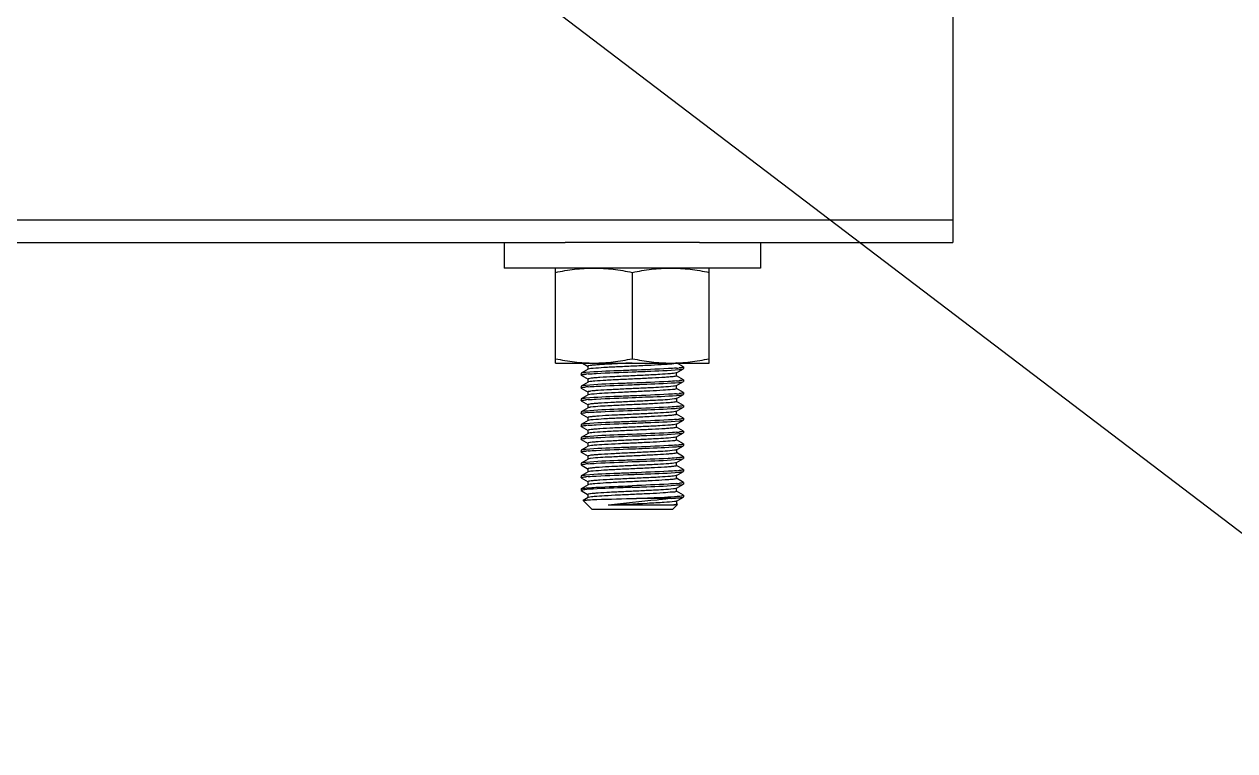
# Model space of a CAD drawing. Extents: x -1396510 to 1250330, y -1892470 to 1623980.
# Drawn here: x -1167623 to -1166724, y -63637 to -63098 of the extents above; entities that cross this region are included whole.
import ezdxf

# ---------------------------------------------------------------- set-up
doc = ezdxf.new("R2010")
doc.units = 0
doc.header["$LTSCALE"] = 1000
doc.header["$MEASUREMENT"] = 0
doc.styles.get("Standard").update_dxf_attribs({"font": 'gbenor.shx', "bigfont": 'gbcbig.shx'})
doc.dimstyles.get("Standard").update_dxf_attribs({"dimscale": 100, "dimtxt": 3.5, "dimasz": 1, "dimexe": 2.5, "dimexo": 3, "dimgap": 1.5, "dimtad": 1, "dimdec": 0, "dimzin": 0, "dimdsep": 46, "dimtxsty": 'Standard', "dimblk": 'ARCHTICK', "dimcen": 0.09, "dimadec": 0, "dimazin": 0, "dimtfac": 1, "dimtdec": 0, "dimtix": 1, "dimtmove": 2, "dimatfit": 3, "dimfxl": 0, "dimtolj": 1, "dimtzin": 0, "dimarcsym": 0})

# ---------------------------------------------------------------- blocks, each defined once
blk = doc.blocks.new('_ArchTick')
at = {"color": 0, "linetype": 'ByBlock', "const_width": 0.4}
blk.add_lwpolyline([(-0.5, -0.5), (0.5, 0.5)], dxfattribs=at)

msp = doc.modelspace()

# ---------------------------------------------------------------- linework, layer by layer
at = {"linetype": 'Continuous'}
for p, q in [((-1166933.43, -63064.46), (-1166933.43, -63259.61)), ((-1171217.18, -63242.95), (-1166933.43, -63242.95)), ((-1170929.26, -63259.61), (-1167221.36, -63259.61)), ((-1167266.61, -63259.61), (-1167266.61, -63278.65)), ((-1167121.47, -63259.61), (-1167221.36, -63259.61)), ((-1167121.47, -63259.61), (-1166933.43, -63259.61)), ((-1167076.22, -63259.61), (-1167076.22, -63278.65)), ((-1167076.22, -63278.65), (-1167266.61, -63278.65)), ((-1167228.53, -63349.09), (-1167228.53, -63278.65)), ((-1167114.3, -63349.09), (-1167114.3, -63278.65)), ((-1167171.42, -63281.87), (-1167171.42, -63345.88)), ((-1167228.53, -63349.09), (-1167114.3, -63349.09)), ((-1167208.52, -63349.11), (-1167204.24, -63351.59)), ((-1167204.34, -63351.47), (-1167204.34, -63353.85)), ((-1167133.43, -63351.96), (-1167138.59, -63348.97)), ((-1167133.43, -63351.96), (-1167133.34, -63352.07)), ((-1167133.34, -63352.07), (-1167133.34, -63353.26)), ((-1167209.4, -63356.72), (-1167209.49, -63356.83)), ((-1167209.49, -63356.83), (-1167209.49, -63358.02)), ((-1167209.4, -63358.12), (-1167209.49, -63358.02)), ((-1167204.24, -63353.73), (-1167209.4, -63356.72)), ((-1167209.4, -63358.12), (-1167204.24, -63361.11)), ((-1167204.34, -63360.99), (-1167204.34, -63363.37)), ((-1167204.12, -63353.68), (-1167204.24, -63353.73)), ((-1167138.59, -63356.35), (-1167133.43, -63353.36)), ((-1167133.43, -63361.48), (-1167138.59, -63358.49)), ((-1167138.49, -63358.61), (-1167138.49, -63356.23)), ((-1167133.43, -63353.36), (-1167133.34, -63353.26)), ((-1167133.43, -63361.48), (-1167133.34, -63361.59)), ((-1167133.34, -63361.59), (-1167133.34, -63362.78)), ((-1167209.4, -63366.24), (-1167209.49, -63366.35)), ((-1167209.49, -63366.35), (-1167209.49, -63367.54)), ((-1167209.4, -63367.64), (-1167209.49, -63367.54)), ((-1167204.24, -63363.25), (-1167209.4, -63366.24)), ((-1167209.4, -63367.64), (-1167204.24, -63370.63)), ((-1167204.34, -63370.51), (-1167204.34, -63372.89)), ((-1167138.59, -63365.87), (-1167138.74, -63365.94)), ((-1167138.59, -63365.87), (-1167133.43, -63362.88)), ((-1167133.43, -63371), (-1167138.59, -63368.01)), ((-1167138.49, -63368.13), (-1167138.49, -63365.75)), ((-1167133.43, -63362.88), (-1167133.34, -63362.78)), ((-1167209.4, -63375.76), (-1167209.49, -63375.87)), ((-1167209.49, -63375.87), (-1167209.49, -63377.06)), ((-1167209.4, -63377.16), (-1167209.49, -63377.06)), ((-1167204.24, -63372.77), (-1167209.4, -63375.76)), ((-1167209.4, -63377.16), (-1167204.24, -63380.15)), ((-1167138.59, -63375.39), (-1167133.43, -63372.4)), ((-1167133.43, -63380.52), (-1167138.59, -63377.53)), ((-1167138.49, -63375.27), (-1167138.49, -63377.65)), ((-1167133.43, -63371), (-1167133.34, -63371.11)), ((-1167133.43, -63372.4), (-1167133.34, -63372.3)), ((-1167133.34, -63371.11), (-1167133.34, -63372.3)), ((-1167209.4, -63385.28), (-1167209.49, -63385.39)), ((-1167209.49, -63385.39), (-1167209.49, -63386.58)), ((-1167209.4, -63386.68), (-1167209.49, -63386.58)), ((-1167204.24, -63382.29), (-1167209.4, -63385.28)), ((-1167209.4, -63386.68), (-1167204.24, -63389.67)), ((-1167204.34, -63380.03), (-1167204.34, -63382.41)), ((-1167138.59, -63384.91), (-1167133.43, -63381.92)), ((-1167133.43, -63390.04), (-1167138.59, -63387.05)), ((-1167138.49, -63387.17), (-1167138.49, -63384.79)), ((-1167133.43, -63380.52), (-1167133.34, -63380.63)), ((-1167133.43, -63381.92), (-1167133.34, -63381.82)), ((-1167133.34, -63380.63), (-1167133.34, -63381.82)), ((-1167209.4, -63394.8), (-1167209.49, -63394.91)), ((-1167209.49, -63394.91), (-1167209.49, -63396.1)), ((-1167209.4, -63396.2), (-1167209.49, -63396.1)), ((-1167204.24, -63391.81), (-1167209.4, -63394.8)), ((-1167209.4, -63396.2), (-1167204.24, -63399.19)), ((-1167204.34, -63389.55), (-1167204.34, -63391.93)), ((-1167204.12, -63391.76), (-1167204.24, -63391.81)), ((-1167138.59, -63394.43), (-1167133.43, -63391.44)), ((-1167133.43, -63399.56), (-1167138.59, -63396.57)), ((-1167138.49, -63396.69), (-1167138.49, -63394.31)), ((-1167133.43, -63390.04), (-1167133.34, -63390.15)), ((-1167133.43, -63391.44), (-1167133.34, -63391.34)), ((-1167133.34, -63390.15), (-1167133.34, -63391.34)), ((-1167209.4, -63404.32), (-1167209.49, -63404.43)), ((-1167209.49, -63404.43), (-1167209.49, -63405.62)), ((-1167209.4, -63405.72), (-1167209.49, -63405.62)), ((-1167204.24, -63401.33), (-1167209.4, -63404.32)), ((-1167209.4, -63405.72), (-1167204.24, -63408.71)), ((-1167204.34, -63399.07), (-1167204.34, -63401.45)), ((-1167138.59, -63403.95), (-1167138.74, -63404.02)), ((-1167138.59, -63403.95), (-1167133.43, -63400.96)), ((-1167133.43, -63409.08), (-1167138.59, -63406.09)), ((-1167138.49, -63406.21), (-1167138.49, -63403.83)), ((-1167133.43, -63399.56), (-1167133.34, -63399.67)), ((-1167133.43, -63400.96), (-1167133.34, -63400.86)), ((-1167133.34, -63399.67), (-1167133.34, -63400.86)), ((-1167209.4, -63413.84), (-1167209.49, -63413.95)), ((-1167209.49, -63413.95), (-1167209.49, -63415.14)), ((-1167209.4, -63415.24), (-1167209.49, -63415.13)), ((-1167204.24, -63410.85), (-1167209.4, -63413.84)), ((-1167209.4, -63415.24), (-1167204.24, -63418.23)), ((-1167204.34, -63408.59), (-1167204.34, -63410.97)), ((-1167138.59, -63413.47), (-1167133.43, -63410.48)), ((-1167133.43, -63418.6), (-1167138.59, -63415.61)), ((-1167138.49, -63413.35), (-1167138.49, -63415.73)), ((-1167133.43, -63409.08), (-1167133.34, -63409.19)), ((-1167133.43, -63410.48), (-1167133.34, -63410.38)), ((-1167133.34, -63409.19), (-1167133.34, -63410.38)), ((-1167209.4, -63423.36), (-1167209.49, -63423.46)), ((-1167209.49, -63423.47), (-1167209.49, -63424.66)), ((-1167204.24, -63420.37), (-1167209.4, -63423.36)), ((-1167204.34, -63418.11), (-1167204.34, -63420.49)), ((-1167138.59, -63422.99), (-1167133.43, -63420)), ((-1167138.49, -63425.25), (-1167138.49, -63422.87)), ((-1167133.43, -63418.6), (-1167133.34, -63418.71)), ((-1167133.43, -63420), (-1167133.34, -63419.9)), ((-1167133.34, -63418.71), (-1167133.34, -63419.9)), ((-1167209.4, -63424.76), (-1167209.49, -63424.66)), ((-1167209.4, -63432.88), (-1167209.49, -63432.99)), ((-1167209.49, -63432.98), (-1167209.49, -63434.17)), ((-1167209.4, -63424.76), (-1167204.24, -63427.75)), ((-1167204.24, -63429.89), (-1167209.4, -63432.88)), ((-1167204.34, -63427.63), (-1167204.34, -63430.01)), ((-1167204.12, -63429.83), (-1167204.24, -63429.89)), ((-1167133.43, -63428.12), (-1167138.59, -63425.13)), ((-1167138.59, -63432.51), (-1167133.43, -63429.52)), ((-1167138.49, -63434.77), (-1167138.49, -63432.39)), ((-1167133.43, -63428.12), (-1167133.34, -63428.22)), ((-1167133.43, -63429.52), (-1167133.34, -63429.41)), ((-1167133.34, -63428.22), (-1167133.34, -63429.41)), ((-1167209.4, -63434.28), (-1167209.49, -63434.17)), ((-1167209.49, -63442.5), (-1167209.4, -63442.4)), ((-1167209.49, -63442.5), (-1167209.49, -63443.69)), ((-1167209.4, -63434.28), (-1167204.24, -63437.27)), ((-1167204.24, -63439.41), (-1167209.4, -63442.4)), ((-1167204.34, -63437.15), (-1167204.34, -63439.53)), ((-1167138.59, -63442.03), (-1167138.74, -63442.1)), ((-1167133.43, -63437.64), (-1167138.59, -63434.65)), ((-1167138.59, -63442.03), (-1167133.43, -63439.04)), ((-1167138.49, -63444.29), (-1167138.49, -63441.91)), ((-1167133.43, -63437.64), (-1167133.34, -63437.74)), ((-1167133.43, -63439.04), (-1167133.34, -63438.93)), ((-1167133.34, -63437.74), (-1167133.34, -63438.93)), ((-1167209.49, -63443.69), (-1167209.4, -63443.8)), ((-1167209.4, -63443.8), (-1167204.24, -63446.79)), ((-1167207.91, -63451.11), (-1167207.88, -63451.04)), ((-1167201.16, -63457.85), (-1167207.91, -63451.11)), ((-1167204.24, -63448.93), (-1167207.88, -63451.04)), ((-1167204.34, -63446.67), (-1167204.34, -63449.05)), ((-1167142.46, -63449.52), (-1167168.43, -63449.52)), ((-1167133.43, -63447.16), (-1167138.59, -63444.17)), ((-1167138.59, -63451.55), (-1167133.43, -63448.56)), ((-1167138.49, -63451.43), (-1167138.49, -63453.81)), ((-1167133.34, -63447.26), (-1167133.43, -63447.16)), ((-1167133.43, -63448.56), (-1167133.34, -63448.45)), ((-1167133.34, -63447.26), (-1167133.34, -63448.45)), ((-1167141.67, -63457.85), (-1167201.16, -63457.85)), ((-1167143.76, -63454.68), (-1167189.28, -63454.68)), ((-1167141.67, -63457.85), (-1167137.94, -63454.13)), ((-1167137.97, -63454.05), (-1167138.59, -63453.69)), ((-1167137.97, -63454.05), (-1167137.94, -63454.13))]:
    msp.add_line(p, q, dxfattribs=at)
for centre, radius, start, end in [((-1167195.94, -63464.22), 107.33, 94.45625, 95.36226), ((-1167146.49, -63250.69), 102.49, 274.44134, 275.50804), ((-1167195.84, -63474.85), 108.44, 94.45712, 95.33108), ((-1167146.53, -63259.68), 103.02, 274.4466, 275.48828), ((-1167195.79, -63484.98), 109.05, 94.458, 95.31484), ((-1167202.91, -63376.14), 3.63, 105.09328, 106.14132), ((-1167146.48, -63269.86), 102.36, 274.44397, 275.50892), ((-1167195.92, -63492.96), 107.51, 94.45712, 95.35567), ((-1167149.98, -63236.28), 145.6, 274.42336, 274.54964), ((-1167195.94, -63502.3), 107.33, 94.45625, 95.36226), ((-1167146.49, -63288.77), 102.49, 274.44134, 275.50804), ((-1167195.84, -63512.93), 108.44, 94.45712, 95.33108), ((-1167146.53, -63297.76), 103.02, 274.4466, 275.48828), ((-1167195.79, -63523.06), 109.05, 94.458, 95.31484), ((-1167202.91, -63414.22), 3.63, 105.09328, 106.14132), ((-1167146.48, -63307.94), 102.36, 274.44397, 275.50892), ((-1167195.92, -63531.04), 107.51, 94.45712, 95.35567), ((-1167149.98, -63274.36), 145.6, 274.42336, 274.54964), ((-1167195.94, -63540.38), 107.33, 94.45625, 95.36226), ((-1167146.49, -63326.85), 102.49, 274.44134, 275.50804), ((-1167146.53, -63335.84), 103.02, 274.4466, 275.48828), ((-1167202.91, -63452.3), 3.63, 105.09328, 106.14132)]:
    msp.add_arc(centre, radius, start, end, dxfattribs=at)
for points, knots in [([(-1167228.53, -63281.87), (-1167223.83, -63280.88), (-1167214.36, -63279.25), (-1167204.76, -63278.65), (-1167199.97, -63278.65)], [0, 0, 0, 0, 0.500766, 1, 1, 1, 1]), ([(-1167199.97, -63278.65), (-1167195.18, -63278.65), (-1167185.58, -63279.25), (-1167176.12, -63280.88), (-1167171.42, -63281.87)], [0, 0, 0, 0, 0.499234, 1, 1, 1, 1]), ([(-1167171.42, -63281.87), (-1167166.71, -63280.88), (-1167157.25, -63279.25), (-1167147.65, -63278.65), (-1167142.86, -63278.65)], [0, 0, 0, 0, 0.500766, 1, 1, 1, 1]), ([(-1167142.86, -63278.65), (-1167138.07, -63278.65), (-1167128.47, -63279.25), (-1167119, -63280.88), (-1167114.3, -63281.87)], [0, 0, 0, 0, 0.499234, 1, 1, 1, 1]), ([(-1167228.53, -63345.88), (-1167223.83, -63346.87), (-1167214.36, -63348.49), (-1167204.76, -63349.09), (-1167199.97, -63349.09)], [0, 0, 0, 0, 0.500766, 1, 1, 1, 1]), ([(-1167171.42, -63349.09), (-1167175.62, -63349.29), (-1167183.35, -63349.65), (-1167192.56, -63350.11), (-1167198.38, -63350.56), (-1167201.59, -63350.78), (-1167203.09, -63351.13), (-1167204.34, -63351.24), (-1167204.34, -63351.47)], [0, 0, 0, 0, 0.381423, 0.704927, 0.829053, 0.921512, 0.978868, 1, 1, 1, 1]), ([(-1167138.49, -63349.09), (-1167138.49, -63349.31), (-1167139.64, -63349.44), (-1167141.05, -63349.76), (-1167144.03, -63349.98), (-1167149.49, -63350.41), (-1167158.17, -63350.86), (-1167169.59, -63351.39), (-1167181.28, -63351.95), (-1167191.61, -63352.38), (-1167198.99, -63353.08), (-1167202.95, -63353.22), (-1167204.12, -63353.68)], [0, 0, 0, 0, 0.009911, 0.036684, 0.079861, 0.138026, 0.290611, 0.473012, 0.659513, 0.823824, 0.942824, 1, 1, 1, 1]), ([(-1167199.97, -63349.09), (-1167195.18, -63349.09), (-1167185.58, -63348.49), (-1167176.12, -63346.87), (-1167171.42, -63345.88)], [0, 0, 0, 0, 0.499234, 1, 1, 1, 1]), ([(-1167171.42, -63345.88), (-1167166.71, -63346.87), (-1167157.25, -63348.49), (-1167147.65, -63349.09), (-1167142.86, -63349.09)], [0, 0, 0, 0, 0.500766, 1, 1, 1, 1]), ([(-1167142.86, -63349.09), (-1167138.07, -63349.09), (-1167128.47, -63348.49), (-1167119, -63346.87), (-1167114.3, -63345.88)], [0, 0, 0, 0, 0.499234, 1, 1, 1, 1]), ([(-1167133.7, -63352.28), (-1167133.85, -63352.32), (-1167134.82, -63352.53), (-1167135.82, -63352.62), (-1167136.65, -63352.71)], [0, 0, 0, 0, 0.159145, 1, 1, 1, 1]), ([(-1167133.34, -63352.07), (-1167133.34, -63352.11), (-1167133.48, -63352.22), (-1167133.6, -63352.25), (-1167133.7, -63352.28)], [0, 0, 0, 0, 0.322656, 1, 1, 1, 1]), ([(-1167209.49, -63358.02), (-1167209.49, -63357.97), (-1167209.32, -63357.86), (-1167209.17, -63357.82), (-1167209.06, -63357.79)], [0, 0, 0, 0, 0.315061, 1, 1, 1, 1]), ([(-1167205.96, -63356.17), (-1167206.4, -63356.21), (-1167207.53, -63356.37), (-1167208.78, -63356.36), (-1167209.4, -63356.72)], [0, 0, 0, 0, 0.37931, 1, 1, 1, 1]), ([(-1167209.06, -63357.79), (-1167208.9, -63357.75), (-1167207.87, -63357.54), (-1167206.83, -63357.44), (-1167205.97, -63357.36)], [0, 0, 0, 0, 0.163145, 1, 1, 1, 1]), ([(-1167171.42, -63354.45), (-1167174.97, -63354.59), (-1167186.49, -63355.08), (-1167198.02, -63355.42), (-1167205.96, -63356.17)], [0, 0, 0, 0, 0.308852, 1, 1, 1, 1]), ([(-1167138.89, -63356.47), (-1167140.21, -63356.86), (-1167144.3, -63357.1), (-1167151.91, -63357.71), (-1167162.26, -63358.18), (-1167173.85, -63358.73), (-1167185.09, -63359.25), (-1167193.6, -63359.7), (-1167198.94, -63360.12), (-1167201.85, -63360.34), (-1167203.22, -63360.65), (-1167204.34, -63360.78), (-1167204.34, -63360.99)], [0, 0, 0, 0, 0.062951, 0.18524, 0.350271, 0.535399, 0.715185, 0.864922, 0.92187, 0.964113, 0.990297, 1, 1, 1, 1]), ([(-1167204.27, -63357.22), (-1167202.26, -63357.06), (-1167191.31, -63356.4), (-1167180.35, -63355.99), (-1167171.42, -63355.64)], [0, 0, 0, 0, 0.18453, 1, 1, 1, 1]), ([(-1167138.49, -63358.61), (-1167138.49, -63358.82), (-1167139.58, -63358.95), (-1167140.92, -63359.26), (-1167143.76, -63359.48), (-1167148.97, -63359.89), (-1167157.32, -63360.33), (-1167168.36, -63360.86), (-1167179.85, -63361.39), (-1167190.21, -63361.87), (-1167198.02, -63362.44), (-1167202.27, -63362.73), (-1167203.72, -63363.08)], [0, 0, 0, 0, 0.00951, 0.035123, 0.076469, 0.132247, 0.279239, 0.456494, 0.640275, 0.805971, 0.931424, 1, 1, 1, 1]), ([(-1167138.55, -63352.87), (-1167140.57, -63353.03), (-1167151.52, -63353.69), (-1167162.48, -63354.09), (-1167171.42, -63354.45)], [0, 0, 0, 0, 0.184477, 1, 1, 1, 1]), ([(-1167171.42, -63355.64), (-1167167.82, -63355.5), (-1167156.24, -63355), (-1167144.64, -63354.67), (-1167136.68, -63353.9)], [0, 0, 0, 0, 0.310323, 1, 1, 1, 1]), ([(-1167138.59, -63356.35), (-1167138.63, -63356.38), (-1167138.73, -63356.42), (-1167138.83, -63356.45), (-1167138.89, -63356.47)], [0, 0, 0, 0, 0.430479, 1, 1, 1, 1]), ([(-1167136.68, -63353.9), (-1167136.27, -63353.86), (-1167135.19, -63353.71), (-1167134.02, -63353.71), (-1167133.43, -63353.36)], [0, 0, 0, 0, 0.378132, 1, 1, 1, 1]), ([(-1167133.34, -63361.59), (-1167133.34, -63361.64), (-1167133.48, -63361.74), (-1167133.61, -63361.77), (-1167133.7, -63361.8)], [0, 0, 0, 0, 0.322005, 1, 1, 1, 1]), ([(-1167209.49, -63367.54), (-1167209.49, -63367.49), (-1167209.33, -63367.38), (-1167209.2, -63367.35), (-1167209.1, -63367.32)], [0, 0, 0, 0, 0.317967, 1, 1, 1, 1]), ([(-1167205.97, -63365.69), (-1167206.4, -63365.73), (-1167207.54, -63365.89), (-1167208.78, -63365.88), (-1167209.4, -63366.24)], [0, 0, 0, 0, 0.379296, 1, 1, 1, 1]), ([(-1167209.1, -63367.32), (-1167208.93, -63367.27), (-1167207.88, -63367.06), (-1167206.81, -63366.96), (-1167205.92, -63366.88)], [0, 0, 0, 0, 0.159617, 1, 1, 1, 1]), ([(-1167171.42, -63363.97), (-1167174.97, -63364.11), (-1167186.49, -63364.6), (-1167198.03, -63364.94), (-1167205.97, -63365.69)], [0, 0, 0, 0, 0.308927, 1, 1, 1, 1]), ([(-1167140.94, -63366.34), (-1167145.86, -63366.94), (-1167154.4, -63367.3), (-1167166.67, -63367.93), (-1167177.52, -63368.41), (-1167187.62, -63368.9), (-1167195.1, -63369.32), (-1167199.73, -63369.7), (-1167202.21, -63369.92), (-1167203.4, -63370.19), (-1167204.34, -63370.33), (-1167204.34, -63370.51)], [0, 0, 0, 0, 0.234088, 0.402448, 0.579889, 0.745639, 0.880314, 0.930897, 0.968237, 0.991317, 1, 1, 1, 1]), ([(-1167204.27, -63366.74), (-1167202.25, -63366.58), (-1167191.31, -63365.91), (-1167180.35, -63365.51), (-1167171.42, -63365.16)], [0, 0, 0, 0, 0.184554, 1, 1, 1, 1]), ([(-1167203.72, -63363.08), (-1167203.83, -63363.1), (-1167204, -63363.15), (-1167204.17, -63363.22), (-1167204.24, -63363.25)], [0, 0, 0, 0, 0.59312, 1, 1, 1, 1]), ([(-1167138.59, -63368.25), (-1167139.47, -63368.77), (-1167142.99, -63368.75), (-1167149.42, -63369.54), (-1167158.92, -63369.89), (-1167169.93, -63370.46), (-1167181.16, -63370.97), (-1167191.15, -63371.44), (-1167198.54, -63372.01), (-1167202.53, -63372.28), (-1167203.86, -63372.63)], [0, 0, 0, 0, 0.046973, 0.152409, 0.303029, 0.479455, 0.658932, 0.818305, 0.937036, 1, 1, 1, 1]), ([(-1167138.55, -63362.39), (-1167140.56, -63362.55), (-1167151.51, -63363.21), (-1167162.48, -63363.61), (-1167171.42, -63363.97)], [0, 0, 0, 0, 0.184455, 1, 1, 1, 1]), ([(-1167171.42, -63365.16), (-1167167.81, -63365.02), (-1167156.22, -63364.52), (-1167144.61, -63364.19), (-1167136.65, -63363.42)], [0, 0, 0, 0, 0.310595, 1, 1, 1, 1]), ([(-1167138.74, -63365.94), (-1167138.85, -63365.98), (-1167139.57, -63366.18), (-1167140.31, -63366.27), (-1167140.94, -63366.34)], [0, 0, 0, 0, 0.158312, 1, 1, 1, 1]), ([(-1167138.49, -63368.13), (-1167138.49, -63368.15), (-1167138.52, -63368.21), (-1167138.56, -63368.23), (-1167138.59, -63368.25)], [0, 0, 0, 0, 0.402304, 1, 1, 1, 1]), ([(-1167133.7, -63361.8), (-1167133.86, -63361.84), (-1167134.84, -63362.05), (-1167135.84, -63362.15), (-1167136.68, -63362.23)], [0, 0, 0, 0, 0.159397, 1, 1, 1, 1]), ([(-1167136.65, -63363.42), (-1167136.24, -63363.38), (-1167135.18, -63363.22), (-1167134.01, -63363.22), (-1167133.43, -63362.88)], [0, 0, 0, 0, 0.377931, 1, 1, 1, 1]), ([(-1167209.49, -63377.06), (-1167209.49, -63377), (-1167209.31, -63376.89), (-1167209.16, -63376.86), (-1167209.05, -63376.83)], [0, 0, 0, 0, 0.313847, 1, 1, 1, 1]), ([(-1167205.92, -63375.21), (-1167206.36, -63375.25), (-1167207.51, -63375.41), (-1167208.77, -63375.4), (-1167209.4, -63375.76)], [0, 0, 0, 0, 0.37952, 1, 1, 1, 1]), ([(-1167209.05, -63376.83), (-1167208.88, -63376.78), (-1167207.84, -63376.58), (-1167206.78, -63376.48), (-1167205.89, -63376.39)], [0, 0, 0, 0, 0.163234, 1, 1, 1, 1]), ([(-1167171.42, -63373.49), (-1167174.97, -63373.63), (-1167186.47, -63374.12), (-1167197.99, -63374.46), (-1167205.92, -63375.21)], [0, 0, 0, 0, 0.308576, 1, 1, 1, 1]), ([(-1167140.06, -63375.74), (-1167144.71, -63376.44), (-1167153.04, -63376.72), (-1167165.18, -63377.39), (-1167176.3, -63377.87), (-1167186.78, -63378.38), (-1167194.61, -63378.8), (-1167199.47, -63379.2), (-1167202.09, -63379.42), (-1167203.34, -63379.7), (-1167204.34, -63379.84), (-1167204.34, -63380.03)], [0, 0, 0, 0, 0.218787, 0.386207, 0.566108, 0.736243, 0.875583, 0.928118, 0.966979, 0.991, 1, 1, 1, 1]), ([(-1167204.27, -63376.25), (-1167202.25, -63376.1), (-1167191.31, -63375.43), (-1167180.35, -63375.03), (-1167171.42, -63374.68)], [0, 0, 0, 0, 0.184575, 1, 1, 1, 1]), ([(-1167203.92, -63372.65), (-1167203.98, -63372.67), (-1167204.09, -63372.7), (-1167204.19, -63372.75), (-1167204.24, -63372.77)], [0, 0, 0, 0, 0.572041, 1, 1, 1, 1]), ([(-1167138.49, -63377.65), (-1167138.49, -63377.84), (-1167139.46, -63377.98), (-1167140.68, -63378.26), (-1167143.23, -63378.48), (-1167147.97, -63378.86), (-1167155.63, -63379.28), (-1167165.92, -63379.79), (-1167176.91, -63380.27), (-1167189.12, -63380.91), (-1167197.56, -63381.24), (-1167202.35, -63381.88)], [0, 0, 0, 0, 0.00884, 0.032379, 0.070466, 0.122006, 0.258971, 0.426878, 0.605536, 0.773444, 1, 1, 1, 1]), ([(-1167138.55, -63371.91), (-1167140.56, -63372.07), (-1167151.51, -63372.73), (-1167162.48, -63373.13), (-1167171.42, -63373.49)], [0, 0, 0, 0, 0.184436, 1, 1, 1, 1]), ([(-1167171.42, -63374.68), (-1167168.16, -63374.55), (-1167157.21, -63374.1), (-1167146.26, -63373.71), (-1167138.6, -63373.1)], [0, 0, 0, 0, 0.297863, 1, 1, 1, 1]), ([(-1167138.59, -63375.39), (-1167138.66, -63375.43), (-1167139.14, -63375.61), (-1167139.64, -63375.68), (-1167140.06, -63375.74)], [0, 0, 0, 0, 0.147905, 1, 1, 1, 1]), ([(-1167138.6, -63373.1), (-1167137.41, -63373.01), (-1167135.72, -63372.78), (-1167133.91, -63372.68), (-1167133.43, -63372.4)], [0, 0, 0, 0, 0.683734, 1, 1, 1, 1]), ([(-1167133.68, -63371.31), (-1167133.83, -63371.36), (-1167134.81, -63371.57), (-1167135.81, -63371.66), (-1167136.65, -63371.74)], [0, 0, 0, 0, 0.157623, 1, 1, 1, 1]), ([(-1167133.34, -63371.11), (-1167133.34, -63371.15), (-1167133.47, -63371.25), (-1167133.59, -63371.29), (-1167133.68, -63371.31)], [0, 0, 0, 0, 0.324871, 1, 1, 1, 1]), ([(-1167209.49, -63386.58), (-1167209.49, -63386.53), (-1167209.34, -63386.42), (-1167209.21, -63386.39), (-1167209.11, -63386.36)], [0, 0, 0, 0, 0.318631, 1, 1, 1, 1]), ([(-1167205.89, -63384.72), (-1167206.34, -63384.77), (-1167207.5, -63384.93), (-1167208.77, -63384.91), (-1167209.4, -63385.28)], [0, 0, 0, 0, 0.379704, 1, 1, 1, 1]), ([(-1167209.11, -63386.36), (-1167208.95, -63386.32), (-1167207.9, -63386.1), (-1167206.84, -63386), (-1167205.96, -63385.92)], [0, 0, 0, 0, 0.159226, 1, 1, 1, 1]), ([(-1167171.42, -63383.01), (-1167174.96, -63383.15), (-1167186.46, -63383.64), (-1167197.97, -63383.98), (-1167205.89, -63384.72)], [0, 0, 0, 0, 0.308379, 1, 1, 1, 1]), ([(-1167139.38, -63385.14), (-1167140.96, -63385.46), (-1167145.36, -63385.79), (-1167153.35, -63386.33), (-1167163.71, -63386.82), (-1167175.08, -63387.34), (-1167185.94, -63387.86), (-1167194.11, -63388.29), (-1167199.21, -63388.7), (-1167201.97, -63388.92), (-1167203.28, -63389.22), (-1167204.34, -63389.35), (-1167204.34, -63389.55)], [0, 0, 0, 0, 0.074051, 0.202548, 0.368862, 0.551322, 0.726125, 0.870472, 0.925123, 0.96561, 0.990669, 1, 1, 1, 1]), ([(-1167204.28, -63385.77), (-1167202.26, -63385.62), (-1167191.31, -63384.95), (-1167180.35, -63384.55), (-1167171.42, -63384.2)], [0, 0, 0, 0, 0.184524, 1, 1, 1, 1]), ([(-1167202.35, -63381.88), (-1167202.58, -63381.91), (-1167203.21, -63382.02), (-1167203.88, -63382.09), (-1167204.24, -63382.29)], [0, 0, 0, 0, 0.360643, 1, 1, 1, 1]), ([(-1167138.49, -63387.17), (-1167138.49, -63387.39), (-1167139.64, -63387.51), (-1167141.05, -63387.83), (-1167144.03, -63388.06), (-1167149.49, -63388.48), (-1167158.17, -63388.93), (-1167169.59, -63389.47), (-1167181.28, -63390.03), (-1167191.61, -63390.46), (-1167198.99, -63391.16), (-1167202.95, -63391.29), (-1167204.12, -63391.76)], [0, 0, 0, 0, 0.009911, 0.036684, 0.079861, 0.138026, 0.290611, 0.473012, 0.659513, 0.823824, 0.942824, 1, 1, 1, 1]), ([(-1167138.76, -63381.45), (-1167140.78, -63381.6), (-1167151.66, -63382.25), (-1167162.55, -63382.65), (-1167171.42, -63383.01)], [0, 0, 0, 0, 0.18595, 1, 1, 1, 1]), ([(-1167171.42, -63384.2), (-1167167.81, -63384.05), (-1167156.22, -63383.56), (-1167144.61, -63383.23), (-1167136.65, -63382.45)], [0, 0, 0, 0, 0.310578, 1, 1, 1, 1]), ([(-1167138.59, -63384.91), (-1167138.69, -63384.97), (-1167138.95, -63385.05), (-1167139.21, -63385.11), (-1167139.38, -63385.14)], [0, 0, 0, 0, 0.388593, 1, 1, 1, 1]), ([(-1167134.63, -63381.02), (-1167134.87, -63381.06), (-1167136.14, -63381.23), (-1167137.41, -63381.34), (-1167138.44, -63381.42)], [0, 0, 0, 0, 0.190828, 1, 1, 1, 1]), ([(-1167136.65, -63382.45), (-1167136.24, -63382.41), (-1167135.18, -63382.26), (-1167134.01, -63382.26), (-1167133.43, -63381.92)], [0, 0, 0, 0, 0.377935, 1, 1, 1, 1]), ([(-1167133.34, -63380.63), (-1167133.34, -63380.67), (-1167133.77, -63380.99), (-1167134.22, -63380.96), (-1167134.63, -63381.02)], [0, 0, 0, 0, 0.093121, 1, 1, 1, 1]), ([(-1167209.49, -63396.1), (-1167209.49, -63396.04), (-1167209.32, -63395.93), (-1167209.17, -63395.9), (-1167209.06, -63395.87)], [0, 0, 0, 0, 0.315061, 1, 1, 1, 1]), ([(-1167205.96, -63394.25), (-1167206.4, -63394.29), (-1167207.53, -63394.45), (-1167208.78, -63394.44), (-1167209.4, -63394.8)], [0, 0, 0, 0, 0.37931, 1, 1, 1, 1]), ([(-1167209.06, -63395.87), (-1167208.9, -63395.82), (-1167207.87, -63395.62), (-1167206.83, -63395.52), (-1167205.97, -63395.44)], [0, 0, 0, 0, 0.163145, 1, 1, 1, 1]), ([(-1167171.42, -63392.53), (-1167174.97, -63392.67), (-1167186.49, -63393.16), (-1167198.02, -63393.5), (-1167205.96, -63394.25)], [0, 0, 0, 0, 0.308852, 1, 1, 1, 1]), ([(-1167138.89, -63394.55), (-1167140.21, -63394.94), (-1167144.3, -63395.18), (-1167151.91, -63395.79), (-1167162.26, -63396.26), (-1167173.85, -63396.8), (-1167185.09, -63397.33), (-1167193.6, -63397.78), (-1167198.94, -63398.19), (-1167201.85, -63398.42), (-1167203.22, -63398.73), (-1167204.34, -63398.86), (-1167204.34, -63399.07)], [0, 0, 0, 0, 0.062951, 0.18524, 0.350271, 0.535399, 0.715185, 0.864922, 0.92187, 0.964113, 0.990297, 1, 1, 1, 1]), ([(-1167204.27, -63395.29), (-1167202.26, -63395.14), (-1167191.31, -63394.47), (-1167180.35, -63394.07), (-1167171.42, -63393.72)], [0, 0, 0, 0, 0.18453, 1, 1, 1, 1]), ([(-1167138.49, -63396.69), (-1167138.49, -63396.9), (-1167139.58, -63397.03), (-1167140.92, -63397.33), (-1167143.76, -63397.56), (-1167148.97, -63397.97), (-1167157.32, -63398.41), (-1167168.36, -63398.93), (-1167179.85, -63399.46), (-1167190.21, -63399.95), (-1167198.02, -63400.51), (-1167202.27, -63400.81), (-1167203.72, -63401.16)], [0, 0, 0, 0, 0.00951, 0.035123, 0.076469, 0.132247, 0.279239, 0.456494, 0.640275, 0.805971, 0.931424, 1, 1, 1, 1]), ([(-1167138.55, -63390.95), (-1167140.57, -63391.11), (-1167151.52, -63391.77), (-1167162.48, -63392.17), (-1167171.42, -63392.53)], [0, 0, 0, 0, 0.184477, 1, 1, 1, 1]), ([(-1167171.42, -63393.72), (-1167167.82, -63393.57), (-1167156.24, -63393.08), (-1167144.64, -63392.75), (-1167136.68, -63391.98)], [0, 0, 0, 0, 0.310323, 1, 1, 1, 1]), ([(-1167138.59, -63394.43), (-1167138.63, -63394.45), (-1167138.73, -63394.5), (-1167138.83, -63394.53), (-1167138.89, -63394.55)], [0, 0, 0, 0, 0.430479, 1, 1, 1, 1]), ([(-1167136.68, -63391.98), (-1167136.27, -63391.94), (-1167135.19, -63391.78), (-1167134.02, -63391.78), (-1167133.43, -63391.44)], [0, 0, 0, 0, 0.378132, 1, 1, 1, 1]), ([(-1167133.7, -63390.36), (-1167133.85, -63390.4), (-1167134.82, -63390.61), (-1167135.82, -63390.7), (-1167136.65, -63390.78)], [0, 0, 0, 0, 0.159145, 1, 1, 1, 1]), ([(-1167133.34, -63390.15), (-1167133.34, -63390.19), (-1167133.48, -63390.29), (-1167133.6, -63390.33), (-1167133.7, -63390.36)], [0, 0, 0, 0, 0.322656, 1, 1, 1, 1]), ([(-1167209.49, -63405.62), (-1167209.49, -63405.57), (-1167209.33, -63405.46), (-1167209.2, -63405.43), (-1167209.1, -63405.4)], [0, 0, 0, 0, 0.317967, 1, 1, 1, 1]), ([(-1167205.97, -63403.77), (-1167206.4, -63403.81), (-1167207.54, -63403.97), (-1167208.78, -63403.96), (-1167209.4, -63404.32)], [0, 0, 0, 0, 0.379296, 1, 1, 1, 1]), ([(-1167209.1, -63405.4), (-1167208.93, -63405.35), (-1167207.88, -63405.14), (-1167206.81, -63405.04), (-1167205.92, -63404.95)], [0, 0, 0, 0, 0.159617, 1, 1, 1, 1]), ([(-1167171.42, -63402.05), (-1167174.97, -63402.19), (-1167186.49, -63402.68), (-1167198.03, -63403.02), (-1167205.97, -63403.77)], [0, 0, 0, 0, 0.308927, 1, 1, 1, 1]), ([(-1167140.94, -63404.42), (-1167145.86, -63405.02), (-1167154.4, -63405.38), (-1167166.67, -63406.01), (-1167177.52, -63406.48), (-1167187.62, -63406.98), (-1167195.1, -63407.4), (-1167199.73, -63407.78), (-1167202.21, -63408), (-1167203.4, -63408.26), (-1167204.34, -63408.41), (-1167204.34, -63408.59)], [0, 0, 0, 0, 0.234088, 0.402448, 0.579889, 0.745639, 0.880314, 0.930897, 0.968237, 0.991317, 1, 1, 1, 1]), ([(-1167204.27, -63404.81), (-1167202.25, -63404.65), (-1167191.31, -63403.99), (-1167180.35, -63403.59), (-1167171.42, -63403.24)], [0, 0, 0, 0, 0.184554, 1, 1, 1, 1]), ([(-1167203.72, -63401.16), (-1167203.83, -63401.18), (-1167204, -63401.23), (-1167204.17, -63401.29), (-1167204.24, -63401.33)], [0, 0, 0, 0, 0.59312, 1, 1, 1, 1]), ([(-1167138.59, -63406.33), (-1167139.47, -63406.85), (-1167142.99, -63406.83), (-1167149.42, -63407.62), (-1167158.92, -63407.97), (-1167169.93, -63408.53), (-1167181.16, -63409.04), (-1167191.15, -63409.51), (-1167198.54, -63410.09), (-1167202.53, -63410.35), (-1167203.86, -63410.71)], [0, 0, 0, 0, 0.046973, 0.152409, 0.303029, 0.479455, 0.658932, 0.818305, 0.937036, 1, 1, 1, 1]), ([(-1167138.55, -63400.47), (-1167140.56, -63400.63), (-1167151.51, -63401.29), (-1167162.48, -63401.69), (-1167171.42, -63402.05)], [0, 0, 0, 0, 0.184455, 1, 1, 1, 1]), ([(-1167171.42, -63403.24), (-1167167.81, -63403.09), (-1167156.22, -63402.6), (-1167144.61, -63402.27), (-1167136.65, -63401.49)], [0, 0, 0, 0, 0.310595, 1, 1, 1, 1]), ([(-1167138.74, -63404.02), (-1167138.85, -63404.06), (-1167139.57, -63404.25), (-1167140.31, -63404.34), (-1167140.94, -63404.42)], [0, 0, 0, 0, 0.158312, 1, 1, 1, 1]), ([(-1167138.49, -63406.21), (-1167138.49, -63406.23), (-1167138.52, -63406.28), (-1167138.56, -63406.31), (-1167138.59, -63406.33)], [0, 0, 0, 0, 0.402304, 1, 1, 1, 1]), ([(-1167133.7, -63399.88), (-1167133.86, -63399.92), (-1167134.84, -63400.13), (-1167135.84, -63400.22), (-1167136.68, -63400.31)], [0, 0, 0, 0, 0.159397, 1, 1, 1, 1]), ([(-1167136.65, -63401.49), (-1167136.24, -63401.45), (-1167135.18, -63401.3), (-1167134.01, -63401.3), (-1167133.43, -63400.96)], [0, 0, 0, 0, 0.377931, 1, 1, 1, 1]), ([(-1167133.34, -63399.67), (-1167133.34, -63399.71), (-1167133.48, -63399.81), (-1167133.61, -63399.85), (-1167133.7, -63399.88)], [0, 0, 0, 0, 0.322005, 1, 1, 1, 1]), ([(-1167209.49, -63415.13), (-1167209.49, -63415.08), (-1167209.31, -63414.97), (-1167209.16, -63414.93), (-1167209.05, -63414.9)], [0, 0, 0, 0, 0.313847, 1, 1, 1, 1]), ([(-1167205.92, -63413.28), (-1167206.36, -63413.33), (-1167207.51, -63413.49), (-1167208.77, -63413.47), (-1167209.4, -63413.84)], [0, 0, 0, 0, 0.37952, 1, 1, 1, 1]), ([(-1167209.05, -63414.9), (-1167208.88, -63414.86), (-1167207.84, -63414.66), (-1167206.78, -63414.55), (-1167205.89, -63414.47)], [0, 0, 0, 0, 0.163234, 1, 1, 1, 1]), ([(-1167171.42, -63411.57), (-1167174.97, -63411.71), (-1167186.47, -63412.2), (-1167197.99, -63412.54), (-1167205.92, -63413.28)], [0, 0, 0, 0, 0.308576, 1, 1, 1, 1]), ([(-1167140.06, -63413.82), (-1167144.71, -63414.52), (-1167153.04, -63414.8), (-1167165.18, -63415.46), (-1167176.3, -63415.95), (-1167186.78, -63416.46), (-1167194.61, -63416.88), (-1167199.47, -63417.28), (-1167202.09, -63417.5), (-1167203.34, -63417.78), (-1167204.34, -63417.92), (-1167204.34, -63418.11)], [0, 0, 0, 0, 0.218787, 0.386207, 0.566108, 0.736243, 0.875583, 0.928118, 0.966979, 0.991, 1, 1, 1, 1]), ([(-1167204.27, -63414.33), (-1167202.25, -63414.17), (-1167191.31, -63413.51), (-1167180.35, -63413.11), (-1167171.42, -63412.76)], [0, 0, 0, 0, 0.184575, 1, 1, 1, 1]), ([(-1167203.92, -63410.73), (-1167203.98, -63410.75), (-1167204.09, -63410.78), (-1167204.19, -63410.83), (-1167204.24, -63410.85)], [0, 0, 0, 0, 0.572041, 1, 1, 1, 1]), ([(-1167138.55, -63409.99), (-1167140.56, -63410.15), (-1167151.51, -63410.81), (-1167162.48, -63411.21), (-1167171.42, -63411.57)], [0, 0, 0, 0, 0.184436, 1, 1, 1, 1]), ([(-1167171.42, -63412.76), (-1167168.16, -63412.63), (-1167157.21, -63412.17), (-1167146.26, -63411.78), (-1167138.6, -63411.18)], [0, 0, 0, 0, 0.297863, 1, 1, 1, 1]), ([(-1167138.59, -63413.47), (-1167138.66, -63413.51), (-1167139.14, -63413.69), (-1167139.64, -63413.76), (-1167140.06, -63413.82)], [0, 0, 0, 0, 0.147905, 1, 1, 1, 1]), ([(-1167138.6, -63411.18), (-1167137.41, -63411.09), (-1167135.72, -63410.85), (-1167133.91, -63410.76), (-1167133.43, -63410.48)], [0, 0, 0, 0, 0.683734, 1, 1, 1, 1]), ([(-1167133.68, -63409.39), (-1167133.83, -63409.43), (-1167134.81, -63409.64), (-1167135.81, -63409.74), (-1167136.65, -63409.82)], [0, 0, 0, 0, 0.157623, 1, 1, 1, 1]), ([(-1167133.34, -63409.19), (-1167133.34, -63409.23), (-1167133.47, -63409.33), (-1167133.59, -63409.36), (-1167133.68, -63409.39)], [0, 0, 0, 0, 0.324871, 1, 1, 1, 1]), ([(-1167209.49, -63424.66), (-1167209.49, -63424.61), (-1167209.34, -63424.5), (-1167209.21, -63424.47), (-1167209.11, -63424.44)], [0, 0, 0, 0, 0.318631, 1, 1, 1, 1]), ([(-1167205.89, -63422.8), (-1167206.34, -63422.84), (-1167207.5, -63423.01), (-1167208.77, -63422.99), (-1167209.4, -63423.36)], [0, 0, 0, 0, 0.379704, 1, 1, 1, 1]), ([(-1167209.11, -63424.44), (-1167208.95, -63424.39), (-1167207.9, -63424.18), (-1167206.84, -63424.08), (-1167205.96, -63424)], [0, 0, 0, 0, 0.159226, 1, 1, 1, 1]), ([(-1167171.42, -63421.09), (-1167174.96, -63421.23), (-1167186.46, -63421.72), (-1167197.97, -63422.06), (-1167205.89, -63422.8)], [0, 0, 0, 0, 0.308379, 1, 1, 1, 1]), ([(-1167139.38, -63423.22), (-1167140.96, -63423.54), (-1167145.36, -63423.87), (-1167153.35, -63424.4), (-1167163.71, -63424.89), (-1167175.08, -63425.41), (-1167185.94, -63425.93), (-1167194.11, -63426.37), (-1167199.21, -63426.77), (-1167201.97, -63427), (-1167203.28, -63427.29), (-1167204.34, -63427.43), (-1167204.34, -63427.63)], [0, 0, 0, 0, 0.074051, 0.202548, 0.368862, 0.551322, 0.726125, 0.870472, 0.925123, 0.96561, 0.990669, 1, 1, 1, 1]), ([(-1167204.28, -63423.85), (-1167202.26, -63423.69), (-1167191.31, -63423.03), (-1167180.35, -63422.63), (-1167171.42, -63422.28)], [0, 0, 0, 0, 0.184524, 1, 1, 1, 1]), ([(-1167202.35, -63419.96), (-1167202.58, -63419.99), (-1167203.21, -63420.1), (-1167203.88, -63420.16), (-1167204.24, -63420.37)], [0, 0, 0, 0, 0.360643, 1, 1, 1, 1]), ([(-1167138.49, -63415.73), (-1167138.49, -63415.92), (-1167139.46, -63416.06), (-1167140.68, -63416.33), (-1167143.23, -63416.55), (-1167147.97, -63416.94), (-1167155.63, -63417.36), (-1167165.92, -63417.87), (-1167176.91, -63418.35), (-1167189.12, -63418.99), (-1167197.56, -63419.32), (-1167202.35, -63419.96)], [0, 0, 0, 0, 0.00884, 0.032379, 0.070466, 0.122006, 0.258971, 0.426878, 0.605536, 0.773444, 1, 1, 1, 1]), ([(-1167138.76, -63419.52), (-1167140.78, -63419.68), (-1167151.66, -63420.33), (-1167162.55, -63420.73), (-1167171.42, -63421.09)], [0, 0, 0, 0, 0.18595, 1, 1, 1, 1]), ([(-1167171.42, -63422.28), (-1167167.81, -63422.13), (-1167156.22, -63421.63), (-1167144.61, -63421.31), (-1167136.65, -63420.53)], [0, 0, 0, 0, 0.310578, 1, 1, 1, 1]), ([(-1167138.59, -63422.99), (-1167138.69, -63423.04), (-1167138.95, -63423.13), (-1167139.21, -63423.19), (-1167139.38, -63423.22)], [0, 0, 0, 0, 0.388593, 1, 1, 1, 1]), ([(-1167134.63, -63419.1), (-1167134.87, -63419.14), (-1167136.14, -63419.31), (-1167137.41, -63419.42), (-1167138.44, -63419.5)], [0, 0, 0, 0, 0.190828, 1, 1, 1, 1]), ([(-1167136.65, -63420.53), (-1167136.24, -63420.49), (-1167135.18, -63420.34), (-1167134.01, -63420.34), (-1167133.43, -63420)], [0, 0, 0, 0, 0.377935, 1, 1, 1, 1]), ([(-1167133.34, -63418.71), (-1167133.34, -63418.75), (-1167133.77, -63419.07), (-1167134.22, -63419.04), (-1167134.63, -63419.1)], [0, 0, 0, 0, 0.093121, 1, 1, 1, 1]), ([(-1167205.96, -63432.33), (-1167206.4, -63432.37), (-1167207.53, -63432.53), (-1167208.78, -63432.52), (-1167209.4, -63432.88)], [0, 0, 0, 0, 0.37931, 1, 1, 1, 1]), ([(-1167209.06, -63433.95), (-1167208.9, -63433.9), (-1167207.87, -63433.7), (-1167206.83, -63433.6), (-1167205.97, -63433.52)], [0, 0, 0, 0, 0.163145, 1, 1, 1, 1]), ([(-1167171.42, -63430.6), (-1167174.97, -63430.75), (-1167186.49, -63431.24), (-1167198.02, -63431.58), (-1167205.96, -63432.33)], [0, 0, 0, 0, 0.308852, 1, 1, 1, 1]), ([(-1167138.89, -63432.62), (-1167140.21, -63433.02), (-1167144.3, -63433.26), (-1167151.91, -63433.87), (-1167162.26, -63434.34), (-1167173.85, -63434.88), (-1167185.09, -63435.41), (-1167193.6, -63435.85), (-1167198.94, -63436.27), (-1167201.85, -63436.5), (-1167203.22, -63436.81), (-1167204.34, -63436.94), (-1167204.34, -63437.15)], [0, 0, 0, 0, 0.062951, 0.18524, 0.350271, 0.535399, 0.715185, 0.864922, 0.92187, 0.964113, 0.990297, 1, 1, 1, 1]), ([(-1167204.27, -63433.37), (-1167202.26, -63433.21), (-1167191.31, -63432.55), (-1167180.35, -63432.15), (-1167171.42, -63431.79)], [0, 0, 0, 0, 0.18453, 1, 1, 1, 1]), ([(-1167138.49, -63425.25), (-1167138.49, -63425.47), (-1167139.64, -63425.59), (-1167141.05, -63425.91), (-1167144.03, -63426.14), (-1167149.49, -63426.56), (-1167158.17, -63427.01), (-1167169.59, -63427.54), (-1167181.28, -63428.1), (-1167191.61, -63428.54), (-1167198.99, -63429.24), (-1167202.95, -63429.37), (-1167204.12, -63429.83)], [0, 0, 0, 0, 0.009911, 0.036684, 0.079861, 0.138026, 0.290611, 0.473012, 0.659513, 0.823824, 0.942824, 1, 1, 1, 1]), ([(-1167138.55, -63429.03), (-1167140.57, -63429.19), (-1167151.52, -63429.85), (-1167162.48, -63430.25), (-1167171.42, -63430.6)], [0, 0, 0, 0, 0.184477, 1, 1, 1, 1]), ([(-1167171.42, -63431.79), (-1167167.82, -63431.65), (-1167156.24, -63431.15), (-1167144.64, -63430.83), (-1167136.68, -63430.05)], [0, 0, 0, 0, 0.310323, 1, 1, 1, 1]), ([(-1167138.59, -63432.51), (-1167138.63, -63432.53), (-1167138.73, -63432.58), (-1167138.83, -63432.61), (-1167138.89, -63432.62)], [0, 0, 0, 0, 0.430479, 1, 1, 1, 1]), ([(-1167136.68, -63430.05), (-1167136.27, -63430.01), (-1167135.19, -63429.86), (-1167134.02, -63429.86), (-1167133.43, -63429.52)], [0, 0, 0, 0, 0.378132, 1, 1, 1, 1]), ([(-1167133.7, -63428.43), (-1167133.85, -63428.48), (-1167134.82, -63428.68), (-1167135.82, -63428.78), (-1167136.65, -63428.86)], [0, 0, 0, 0, 0.159145, 1, 1, 1, 1]), ([(-1167133.34, -63428.22), (-1167133.34, -63428.27), (-1167133.48, -63428.37), (-1167133.6, -63428.41), (-1167133.7, -63428.43)], [0, 0, 0, 0, 0.322656, 1, 1, 1, 1]), ([(-1167209.49, -63434.17), (-1167209.49, -63434.12), (-1167209.32, -63434.01), (-1167209.17, -63433.98), (-1167209.06, -63433.95)], [0, 0, 0, 0, 0.315061, 1, 1, 1, 1]), ([(-1167209.4, -63442.4), (-1167208.95, -63442.14), (-1167207.23, -63442.04), (-1167205.64, -63441.81), (-1167204.52, -63441.72)], [0, 0, 0, 0, 0.317639, 1, 1, 1, 1]), ([(-1167171.42, -63441.31), (-1167175.1, -63441.46), (-1167186.83, -63441.97), (-1167198.58, -63442.27), (-1167206.6, -63443.1)], [0, 0, 0, 0, 0.314055, 1, 1, 1, 1]), ([(-1167204.52, -63441.72), (-1167202.51, -63441.56), (-1167191.48, -63440.89), (-1167180.44, -63440.48), (-1167171.42, -63440.12)], [0, 0, 0, 0, 0.182705, 1, 1, 1, 1]), ([(-1167140.94, -63442.5), (-1167145.86, -63443.1), (-1167154.4, -63443.46), (-1167166.67, -63444.08), (-1167177.52, -63444.56), (-1167187.62, -63445.06), (-1167195.1, -63445.47), (-1167199.73, -63445.86), (-1167202.21, -63446.08), (-1167203.4, -63446.34), (-1167204.34, -63446.48), (-1167204.34, -63446.67)], [0, 0, 0, 0, 0.234088, 0.402448, 0.579889, 0.745639, 0.880314, 0.930897, 0.968237, 0.991317, 1, 1, 1, 1]), ([(-1167203.72, -63439.24), (-1167203.83, -63439.26), (-1167204, -63439.31), (-1167204.17, -63439.37), (-1167204.24, -63439.41)], [0, 0, 0, 0, 0.59312, 1, 1, 1, 1]), ([(-1167138.49, -63434.77), (-1167138.49, -63434.98), (-1167139.58, -63435.11), (-1167140.92, -63435.41), (-1167143.76, -63435.64), (-1167148.97, -63436.05), (-1167157.32, -63436.49), (-1167168.36, -63437.01), (-1167179.85, -63437.54), (-1167190.21, -63438.03), (-1167198.02, -63438.59), (-1167202.27, -63438.89), (-1167203.72, -63439.24)], [0, 0, 0, 0, 0.00951, 0.035123, 0.076469, 0.132247, 0.279239, 0.456494, 0.640275, 0.805971, 0.931424, 1, 1, 1, 1]), ([(-1167138.55, -63438.55), (-1167140.56, -63438.7), (-1167151.51, -63439.37), (-1167162.48, -63439.77), (-1167171.42, -63440.12)], [0, 0, 0, 0, 0.184455, 1, 1, 1, 1]), ([(-1167171.42, -63441.31), (-1167167.81, -63441.17), (-1167156.22, -63440.67), (-1167144.61, -63440.35), (-1167136.65, -63439.57)], [0, 0, 0, 0, 0.310595, 1, 1, 1, 1]), ([(-1167138.74, -63442.1), (-1167138.85, -63442.14), (-1167139.57, -63442.33), (-1167140.31, -63442.42), (-1167140.94, -63442.5)], [0, 0, 0, 0, 0.158312, 1, 1, 1, 1]), ([(-1167133.7, -63437.95), (-1167133.86, -63438), (-1167134.84, -63438.21), (-1167135.84, -63438.3), (-1167136.68, -63438.38)], [0, 0, 0, 0, 0.159397, 1, 1, 1, 1]), ([(-1167136.65, -63439.57), (-1167136.24, -63439.53), (-1167135.18, -63439.38), (-1167134.01, -63439.38), (-1167133.43, -63439.04)], [0, 0, 0, 0, 0.377931, 1, 1, 1, 1]), ([(-1167133.34, -63437.74), (-1167133.34, -63437.79), (-1167133.48, -63437.89), (-1167133.61, -63437.93), (-1167133.7, -63437.95)], [0, 0, 0, 0, 0.322005, 1, 1, 1, 1]), ([(-1167209.31, -63443.55), (-1167209.36, -63443.56), (-1167209.43, -63443.59), (-1167209.49, -63443.66), (-1167209.49, -63443.69)], [0, 0, 0, 0, 0.641445, 1, 1, 1, 1]), ([(-1167206.6, -63443.1), (-1167206.92, -63443.13), (-1167207.83, -63443.25), (-1167208.76, -63443.32), (-1167209.31, -63443.55)], [0, 0, 0, 0, 0.356934, 1, 1, 1, 1]), ([(-1167207.88, -63451.04), (-1167207.55, -63450.85), (-1167206.2, -63450.86), (-1167204.98, -63450.69), (-1167204.09, -63450.64)], [0, 0, 0, 0, 0.301472, 1, 1, 1, 1]), ([(-1167203.92, -63448.81), (-1167203.98, -63448.82), (-1167204.09, -63448.86), (-1167204.19, -63448.9), (-1167204.24, -63448.93)], [0, 0, 0, 0, 0.572041, 1, 1, 1, 1]), ([(-1167204.09, -63450.64), (-1167202.02, -63450.52), (-1167190.14, -63450.04), (-1167178.25, -63449.77), (-1167168.43, -63449.52)], [0, 0, 0, 0, 0.174171, 1, 1, 1, 1]), ([(-1167138.59, -63444.41), (-1167139.47, -63444.93), (-1167142.99, -63444.9), (-1167149.42, -63445.7), (-1167158.92, -63446.05), (-1167169.93, -63446.61), (-1167181.16, -63447.12), (-1167191.15, -63447.59), (-1167198.54, -63448.16), (-1167202.53, -63448.43), (-1167203.86, -63448.79)], [0, 0, 0, 0, 0.046973, 0.152409, 0.303029, 0.479455, 0.658932, 0.818305, 0.937036, 1, 1, 1, 1]), ([(-1167142.46, -63449.52), (-1167145.97, -63449.98), (-1167161.57, -63451.73), (-1167177.23, -63453), (-1167189.28, -63454.68)], [0, 0, 0, 0, 0.225337, 1, 1, 1, 1]), ([(-1167168.43, -63449.52), (-1167165.67, -63449.41), (-1167156.23, -63449.03), (-1167146.79, -63448.65), (-1167140.12, -63448.18)], [0, 0, 0, 0, 0.29188, 1, 1, 1, 1]), ([(-1167142.46, -63449.52), (-1167141.99, -63449.5), (-1167140.34, -63449.39), (-1167138.69, -63449.27), (-1167137.5, -63449.17)], [0, 0, 0, 0, 0.281925, 1, 1, 1, 1]), ([(-1167140.12, -63448.18), (-1167139.61, -63448.15), (-1167137.96, -63448.02), (-1167136.3, -63447.88), (-1167135.16, -63447.73)], [0, 0, 0, 0, 0.305053, 1, 1, 1, 1]), ([(-1167138.59, -63451.55), (-1167138.66, -63451.59), (-1167139.12, -63451.76), (-1167139.61, -63451.83), (-1167140.02, -63451.89)], [0, 0, 0, 0, 0.148725, 1, 1, 1, 1]), ([(-1167138.49, -63444.29), (-1167138.49, -63444.31), (-1167138.52, -63444.36), (-1167138.56, -63444.39), (-1167138.59, -63444.41)], [0, 0, 0, 0, 0.402304, 1, 1, 1, 1]), ([(-1167137.5, -63449.17), (-1167136.98, -63449.12), (-1167135.63, -63448.94), (-1167134.16, -63448.98), (-1167133.43, -63448.56)], [0, 0, 0, 0, 0.382699, 1, 1, 1, 1]), ([(-1167135.16, -63447.73), (-1167134.7, -63447.67), (-1167134.24, -63447.55), (-1167133.34, -63447.44), (-1167133.34, -63447.26)], [0, 0, 0, 0, 0.728363, 1, 1, 1, 1]), ([(-1167140.02, -63451.89), (-1167142.56, -63452.28), (-1167149.32, -63452.69), (-1167165.73, -63453.61), (-1167179.61, -63454.15), (-1167189.28, -63454.68)], [0, 0, 0, 0, 0.155884, 0.411275, 1, 1, 1, 1]), ([(-1167139.83, -63454.24), (-1167140.08, -63454.28), (-1167141.39, -63454.47), (-1167142.7, -63454.59), (-1167143.76, -63454.68)], [0, 0, 0, 0, 0.191921, 1, 1, 1, 1]), ([(-1167139.56, -63454.4), (-1167139.84, -63454.43), (-1167141.23, -63454.54), (-1167142.63, -63454.62), (-1167143.76, -63454.68)], [0, 0, 0, 0, 0.19545, 1, 1, 1, 1]), ([(-1167138.49, -63453.81), (-1167138.49, -63453.85), (-1167138.93, -63454.2), (-1167139.41, -63454.17), (-1167139.83, -63454.24)], [0, 0, 0, 0, 0.095599, 1, 1, 1, 1]), ([(-1167137.94, -63454.13), (-1167137.98, -63454.17), (-1167138.54, -63454.31), (-1167139.07, -63454.36), (-1167139.56, -63454.4)], [0, 0, 0, 0, 0.101529, 1, 1, 1, 1])]:
    msp.add_open_spline(points, degree=3, knots=knots, dxfattribs=at)

# ---------------------------------------------------------------- leaders
msp.add_leader([(-1167885.37, -62588.49), (-1166506.08, -63636.83)], dimstyle='Standard', override={"dimgap": 20, "dimtad": 0})

doc.saveas('drawing.dxf')
